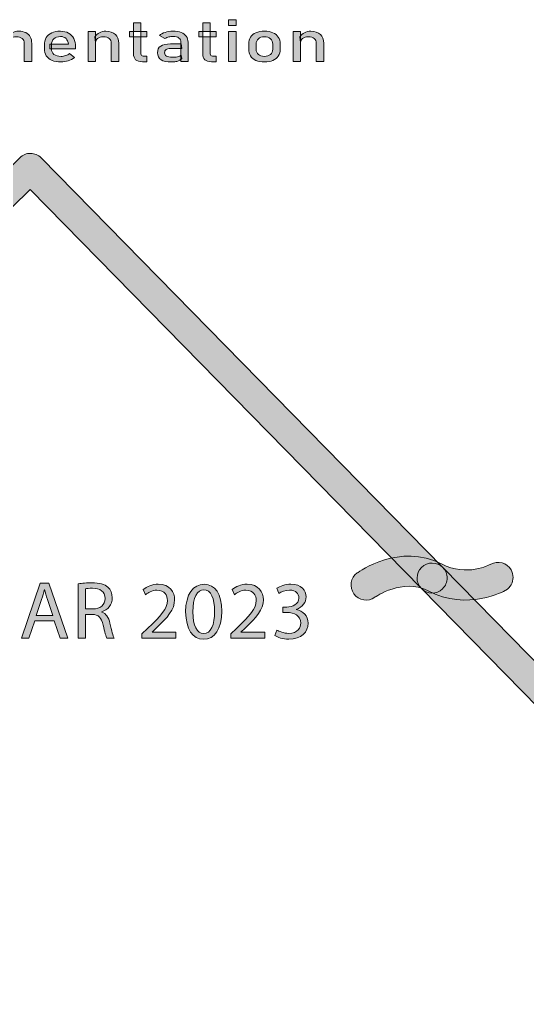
# Model space of a CAD drawing. Header units: inches. Extents: x 0.1 to 22.4, y -34.4 to -0.1.
# Drawn here: x 15.501 to 17.26, y -28.608 to -25.196 of the extents above; entities that cross this region are included whole.
import ezdxf

# ---------------------------------------------------------------- set-up
doc = ezdxf.new("R2010")
doc.units = ezdxf.units.IN
doc.header["$MEASUREMENT"] = 0
doc.layers.add('Layer 1', color=7, linetype='Continuous')

# ---------------------------------------------------------------- blocks, each defined once
blk = doc.blocks.new('block 13')
at = {"layer": 'Layer 1', "true_color": 0xffffff}
h = blk.add_hatch(color=7, dxfattribs=at)
h.dxf.hatch_style = 2
edge = h.paths.add_edge_path()
edge.add_spline(control_points=[(19.7946, -27.1587), (19.7946, -27.1722), (19.7894, -27.1857), (19.779, -27.1959), (19.779, -27.1959), (18.359, -28.5883), (18.359, -28.5883), (18.3384, -28.6084), (18.3055, -28.6081), (18.2853, -28.5876), (18.2853, -28.5876), (16.8929, -27.1675), (16.8929, -27.1675), (16.8728, -27.147), (16.873, -27.114), (16.8936, -27.0939), (16.9141, -27.0737), (16.9471, -27.0741), (16.9672, -27.0946), (16.9672, -27.0946), (18.3233, -28.4775), (18.3233, -28.4775), (18.3233, -28.4775), (19.7061, -27.1215), (19.7061, -27.1215), (19.7267, -27.1014), (19.7596, -27.1017), (19.7798, -27.1222), (19.7897, -27.1324), (19.7946, -27.1455), (19.7946, -27.1587)], knot_values=[0, 0, 0, 0, 1, 1, 1, 2, 2, 2, 3, 3, 3, 4, 4, 4, 5, 5, 5, 6, 6, 6, 7, 7, 7, 8, 8, 8, 9, 9, 9, 10, 10, 10, 10], degree=3, periodic=1)
at = {"layer": 'Layer 1', "lineweight": 0}
blk.add_open_spline([(19.7946, -27.1587), (19.7946, -27.1722), (19.7894, -27.1857), (19.779, -27.1959), (19.779, -27.1959), (18.359, -28.5883), (18.359, -28.5883), (18.3384, -28.6084), (18.3055, -28.6081), (18.2853, -28.5876), (18.2853, -28.5876), (16.8929, -27.1675), (16.8929, -27.1675), (16.8728, -27.147), (16.873, -27.114), (16.8936, -27.0939), (16.9141, -27.0737), (16.9471, -27.0741), (16.9672, -27.0946), (16.9672, -27.0946), (18.3233, -28.4775), (18.3233, -28.4775), (18.3233, -28.4775), (19.7061, -27.1215), (19.7061, -27.1215), (19.7267, -27.1014), (19.7596, -27.1017), (19.7798, -27.1222), (19.7897, -27.1324), (19.7946, -27.1455), (19.7946, -27.1587)], degree=3, knots=[0, 0, 0, 0, 1, 1, 1, 2, 2, 2, 3, 3, 3, 4, 4, 4, 5, 5, 5, 6, 6, 6, 7, 7, 7, 8, 8, 8, 9, 9, 9, 10, 10, 10, 10], dxfattribs=at)
blk = doc.blocks.new('block 15')
at = {"layer": 'Layer 1', "true_color": 0xef4c22}
h = blk.add_hatch(color=20, dxfattribs=at)
h.dxf.hatch_style = 2
edge = h.paths.add_edge_path()
edge.add_spline(control_points=[(16.9821, -27.1311), (16.9821, -27.1445), (16.9769, -27.158), (16.9665, -27.1682), (16.946, -27.1884), (16.913, -27.188), (16.8929, -27.1675), (16.8929, -27.1675), (15.5369, -25.7846), (15.5369, -25.7846), (15.5369, -25.7846), (14.154, -27.1406), (14.154, -27.1406), (14.1335, -27.1607), (14.1005, -27.1604), (14.0804, -27.1399), (14.0603, -27.1194), (14.0605, -27.0864), (14.0811, -27.0663), (14.0811, -27.0663), (15.5012, -25.6738), (15.5012, -25.6738), (15.511, -25.6641), (15.5243, -25.6588), (15.5381, -25.6589), (15.5519, -25.6591), (15.5651, -25.6647), (15.5748, -25.6745), (15.5748, -25.6745), (16.9672, -27.0946), (16.9672, -27.0946), (16.9772, -27.1047), (16.9821, -27.1179), (16.9821, -27.1311)], knot_values=[0, 0, 0, 0, 1, 1, 1, 2, 2, 2, 3, 3, 3, 4, 4, 4, 5, 5, 5, 6, 6, 6, 7, 7, 7, 8, 8, 8, 9, 9, 9, 10, 10, 10, 11, 11, 11, 11], degree=3, periodic=1)
at = {"layer": 'Layer 1', "lineweight": 0}
blk.add_open_spline([(16.9821, -27.1311), (16.9821, -27.1445), (16.9769, -27.158), (16.9665, -27.1682), (16.946, -27.1884), (16.913, -27.188), (16.8929, -27.1675), (16.8929, -27.1675), (15.5369, -25.7846), (15.5369, -25.7846), (15.5369, -25.7846), (14.154, -27.1406), (14.154, -27.1406), (14.1335, -27.1607), (14.1005, -27.1604), (14.0804, -27.1399), (14.0603, -27.1194), (14.0605, -27.0864), (14.0811, -27.0663), (14.0811, -27.0663), (15.5012, -25.6738), (15.5012, -25.6738), (15.511, -25.6641), (15.5243, -25.6588), (15.5381, -25.6589), (15.5519, -25.6591), (15.5651, -25.6647), (15.5748, -25.6745), (15.5748, -25.6745), (16.9672, -27.0946), (16.9672, -27.0946), (16.9772, -27.1047), (16.9821, -27.1179), (16.9821, -27.1311)], degree=3, knots=[0, 0, 0, 0, 1, 1, 1, 2, 2, 2, 3, 3, 3, 4, 4, 4, 5, 5, 5, 6, 6, 6, 7, 7, 7, 8, 8, 8, 9, 9, 9, 10, 10, 10, 11, 11, 11, 11], dxfattribs=at)
blk = doc.blocks.new('block 17')
at = {"layer": 'Layer 1', "true_color": 0xef4c22}
h = blk.add_hatch(color=20, dxfattribs=at)
h.dxf.hatch_style = 2
edge = h.paths.add_edge_path()
edge.add_spline(control_points=[(17.2109, -27.1285), (17.2109, -27.1463), (17.2017, -27.1636), (17.1852, -27.1732), (17.1799, -27.1763), (17.0551, -27.2473), (16.9147, -27.1745), (16.829, -27.13), (16.7326, -27.1967), (16.7317, -27.1974), (16.7084, -27.2142), (16.6758, -27.2089), (16.659, -27.1856), (16.6421, -27.1624), (16.6474, -27.1298), (16.6707, -27.113), (16.6767, -27.1086), (16.8193, -27.0077), (16.9627, -27.082), (17.0511, -27.1279), (17.1298, -27.0849), (17.1331, -27.0831), (17.158, -27.0691), (17.1898, -27.0777), (17.2039, -27.1025), (17.2086, -27.1107), (17.2109, -27.1197), (17.2109, -27.1285)], knot_values=[0, 0, 0, 0, 1, 1, 1, 2, 2, 2, 3, 3, 3, 4, 4, 4, 5, 5, 5, 6, 6, 6, 7, 7, 7, 8, 8, 8, 9, 9, 9, 9], degree=3, periodic=1)
at = {"layer": 'Layer 1', "lineweight": 0}
blk.add_open_spline([(17.2109, -27.1285), (17.2109, -27.1463), (17.2017, -27.1636), (17.1852, -27.1732), (17.1799, -27.1763), (17.0551, -27.2473), (16.9147, -27.1745), (16.829, -27.13), (16.7326, -27.1967), (16.7317, -27.1974), (16.7084, -27.2142), (16.6758, -27.2089), (16.659, -27.1856), (16.6421, -27.1624), (16.6474, -27.1298), (16.6707, -27.113), (16.6767, -27.1086), (16.8193, -27.0077), (16.9627, -27.082), (17.0511, -27.1279), (17.1298, -27.0849), (17.1331, -27.0831), (17.158, -27.0691), (17.1898, -27.0777), (17.2039, -27.1025), (17.2086, -27.1107), (17.2109, -27.1197), (17.2109, -27.1285)], degree=3, knots=[0, 0, 0, 0, 1, 1, 1, 2, 2, 2, 3, 3, 3, 4, 4, 4, 5, 5, 5, 6, 6, 6, 7, 7, 7, 8, 8, 8, 9, 9, 9, 9], dxfattribs=at)
blk = doc.blocks.new('block 22')
at = {"layer": 'Layer 1', "true_color": 0xffffff}
h = blk.add_hatch(color=7, dxfattribs=at)
h.dxf.hatch_style = 2
h.paths.add_polyline_path([(15.5526, -27.2796), (15.5327, -27.3397), (15.5072, -27.3397), (15.5721, -27.1486), (15.6019, -27.1486), (15.6671, -27.3397), (15.6407, -27.3397), (15.6203, -27.2796)])
edge = h.paths.add_edge_path()
edge.add_spline(control_points=[(15.6152, -27.2603), (15.6152, -27.2603), (15.5965, -27.2053), (15.5965, -27.2053), (15.5923, -27.1928), (15.5894, -27.1815), (15.5866, -27.1704), (15.5866, -27.1704), (15.586, -27.1704), (15.586, -27.1704), (15.5832, -27.1818), (15.5801, -27.1934), (15.5764, -27.205), (15.5764, -27.205), (15.5577, -27.2603), (15.5577, -27.2603), (15.5577, -27.2603), (15.6152, -27.2603), (15.6152, -27.2603)], knot_values=[0, 0, 0, 0, 1, 1, 1, 2, 2, 2, 3, 3, 3, 4, 4, 4, 5, 5, 5, 6, 6, 6, 6], degree=3, periodic=1)
h = blk.add_hatch(color=7, dxfattribs=at)
h.dxf.hatch_style = 2
edge = h.paths.add_edge_path()
edge.add_spline(control_points=[(15.7036, -27.1512), (15.7161, -27.1486), (15.734, -27.1472), (15.751, -27.1472), (15.7773, -27.1472), (15.7944, -27.152), (15.8063, -27.1628), (15.8159, -27.1713), (15.8213, -27.1843), (15.8213, -27.1991), (15.8213, -27.2243), (15.8054, -27.241), (15.7853, -27.2478), (15.7853, -27.2478), (15.7853, -27.2487), (15.7853, -27.2487), (15.8, -27.2538), (15.8088, -27.2674), (15.8134, -27.2873), (15.8196, -27.3139), (15.8241, -27.3323), (15.8281, -27.3397), (15.8281, -27.3397), (15.8026, -27.3397), (15.8026, -27.3397), (15.7995, -27.3343), (15.7952, -27.3179), (15.7898, -27.2941), (15.7842, -27.2677), (15.774, -27.2578), (15.7515, -27.2569), (15.7515, -27.2569), (15.7283, -27.2569), (15.7283, -27.2569), (15.7283, -27.2569), (15.7283, -27.3397), (15.7283, -27.3397), (15.7283, -27.3397), (15.7036, -27.3397), (15.7036, -27.3397), (15.7036, -27.3397), (15.7036, -27.1512), (15.7036, -27.1512)], knot_values=[0, 0, 0, 0, 1, 1, 1, 2, 2, 2, 3, 3, 3, 4, 4, 4, 5, 5, 5, 6, 6, 6, 7, 7, 7, 8, 8, 8, 9, 9, 9, 10, 10, 10, 11, 11, 11, 12, 12, 12, 13, 13, 13, 14, 14, 14, 14], degree=3, periodic=1)
edge = h.paths.add_edge_path()
edge.add_spline(control_points=[(15.7283, -27.2382), (15.7283, -27.2382), (15.7535, -27.2382), (15.7535, -27.2382), (15.7799, -27.2382), (15.7966, -27.2237), (15.7966, -27.2019), (15.7966, -27.1772), (15.7788, -27.1665), (15.7527, -27.1662), (15.7408, -27.1662), (15.7323, -27.1673), (15.7283, -27.1685), (15.7283, -27.1685), (15.7283, -27.2382), (15.7283, -27.2382)], knot_values=[0, 0, 0, 0, 1, 1, 1, 2, 2, 2, 3, 3, 3, 4, 4, 4, 5, 5, 5, 5], degree=3, periodic=1)
h = blk.add_hatch(color=7, dxfattribs=at)
h.dxf.hatch_style = 2
edge = h.paths.add_edge_path()
edge.add_spline(control_points=[(15.9244, -27.3397), (15.9244, -27.3397), (15.9244, -27.3244), (15.9244, -27.3244), (15.9244, -27.3244), (15.944, -27.3054), (15.944, -27.3054), (15.9911, -27.2606), (16.0123, -27.2368), (16.0126, -27.209), (16.0126, -27.1903), (16.0036, -27.173), (15.976, -27.173), (15.9593, -27.173), (15.9454, -27.1815), (15.9369, -27.1886), (15.9369, -27.1886), (15.929, -27.171), (15.929, -27.171), (15.9417, -27.1602), (15.9599, -27.1523), (15.9811, -27.1523), (16.0208, -27.1523), (16.0376, -27.1795), (16.0376, -27.2059), (16.0376, -27.2399), (16.0129, -27.2674), (15.9741, -27.3049), (15.9741, -27.3049), (15.9593, -27.3185), (15.9593, -27.3185), (15.9593, -27.3185), (15.9593, -27.319), (15.9593, -27.319), (15.9593, -27.319), (16.0421, -27.319), (16.0421, -27.319), (16.0421, -27.319), (16.0421, -27.3397), (16.0421, -27.3397), (16.0421, -27.3397), (15.9244, -27.3397), (15.9244, -27.3397)], knot_values=[0, 0, 0, 0, 1, 1, 1, 2, 2, 2, 3, 3, 3, 4, 4, 4, 5, 5, 5, 6, 6, 6, 7, 7, 7, 8, 8, 8, 9, 9, 9, 10, 10, 10, 11, 11, 11, 12, 12, 12, 13, 13, 13, 14, 14, 14, 14], degree=3, periodic=1)
h = blk.add_hatch(color=7, dxfattribs=at)
h.dxf.hatch_style = 2
edge = h.paths.add_edge_path()
edge.add_spline(control_points=[(16.2008, -27.2456), (16.2008, -27.3082), (16.1776, -27.3428), (16.1368, -27.3428), (16.1007, -27.3428), (16.0764, -27.3091), (16.0758, -27.2481), (16.0758, -27.1863), (16.1025, -27.1523), (16.1399, -27.1523), (16.1787, -27.1523), (16.2008, -27.1869), (16.2008, -27.2456)], knot_values=[0, 0, 0, 0, 1, 1, 1, 2, 2, 2, 3, 3, 3, 4, 4, 4, 4], degree=3, periodic=1)
edge = h.paths.add_edge_path()
edge.add_spline(control_points=[(16.1007, -27.2484), (16.1007, -27.2963), (16.1155, -27.3236), (16.1382, -27.3236), (16.1637, -27.3236), (16.1759, -27.2938), (16.1759, -27.2467), (16.1759, -27.2013), (16.1643, -27.1716), (16.1385, -27.1716), (16.1166, -27.1716), (16.1007, -27.1982), (16.1007, -27.2484)], knot_values=[0, 0, 0, 0, 1, 1, 1, 2, 2, 2, 3, 3, 3, 4, 4, 4, 4], degree=3, periodic=1)
h = blk.add_hatch(color=7, dxfattribs=at)
h.dxf.hatch_style = 2
edge = h.paths.add_edge_path()
edge.add_spline(control_points=[(16.2323, -27.3397), (16.2323, -27.3397), (16.2323, -27.3244), (16.2323, -27.3244), (16.2323, -27.3244), (16.2518, -27.3054), (16.2518, -27.3054), (16.2989, -27.2606), (16.3202, -27.2368), (16.3205, -27.209), (16.3205, -27.1903), (16.3114, -27.173), (16.2839, -27.173), (16.2671, -27.173), (16.2533, -27.1815), (16.2448, -27.1886), (16.2448, -27.1886), (16.2368, -27.171), (16.2368, -27.171), (16.2496, -27.1602), (16.2677, -27.1523), (16.289, -27.1523), (16.3287, -27.1523), (16.3454, -27.1795), (16.3454, -27.2059), (16.3454, -27.2399), (16.3207, -27.2674), (16.2819, -27.3049), (16.2819, -27.3049), (16.2671, -27.3185), (16.2671, -27.3185), (16.2671, -27.3185), (16.2671, -27.319), (16.2671, -27.319), (16.2671, -27.319), (16.3499, -27.319), (16.3499, -27.319), (16.3499, -27.319), (16.3499, -27.3397), (16.3499, -27.3397), (16.3499, -27.3397), (16.2323, -27.3397), (16.2323, -27.3397)], knot_values=[0, 0, 0, 0, 1, 1, 1, 2, 2, 2, 3, 3, 3, 4, 4, 4, 5, 5, 5, 6, 6, 6, 7, 7, 7, 8, 8, 8, 9, 9, 9, 10, 10, 10, 11, 11, 11, 12, 12, 12, 13, 13, 13, 14, 14, 14, 14], degree=3, periodic=1)
h = blk.add_hatch(color=7, dxfattribs=at)
h.dxf.hatch_style = 2
edge = h.paths.add_edge_path()
edge.add_spline(control_points=[(16.3921, -27.3111), (16.3992, -27.3156), (16.4157, -27.3227), (16.433, -27.3227), (16.465, -27.3227), (16.4749, -27.3023), (16.4747, -27.287), (16.4744, -27.2612), (16.4511, -27.2501), (16.427, -27.2501), (16.427, -27.2501), (16.4131, -27.2501), (16.4131, -27.2501), (16.4131, -27.2501), (16.4131, -27.2314), (16.4131, -27.2314), (16.4131, -27.2314), (16.427, -27.2314), (16.427, -27.2314), (16.4452, -27.2314), (16.4681, -27.222), (16.4681, -27.2002), (16.4681, -27.1855), (16.4588, -27.1724), (16.4358, -27.1724), (16.4211, -27.1724), (16.4069, -27.1789), (16.399, -27.1846), (16.399, -27.1846), (16.3924, -27.1665), (16.3924, -27.1665), (16.4021, -27.1594), (16.4208, -27.1523), (16.4406, -27.1523), (16.4769, -27.1523), (16.4934, -27.1738), (16.4934, -27.1962), (16.4934, -27.2152), (16.482, -27.2314), (16.4594, -27.2396), (16.4594, -27.2396), (16.4594, -27.2402), (16.4594, -27.2402), (16.482, -27.2447), (16.5005, -27.2617), (16.5005, -27.2875), (16.5005, -27.317), (16.4775, -27.3428), (16.4333, -27.3428), (16.4126, -27.3428), (16.3944, -27.3363), (16.3853, -27.3304), (16.3853, -27.3304), (16.3921, -27.3111), (16.3921, -27.3111)], knot_values=[0, 0, 0, 0, 1, 1, 1, 2, 2, 2, 3, 3, 3, 4, 4, 4, 5, 5, 5, 6, 6, 6, 7, 7, 7, 8, 8, 8, 9, 9, 9, 10, 10, 10, 11, 11, 11, 12, 12, 12, 13, 13, 13, 14, 14, 14, 15, 15, 15, 16, 16, 16, 17, 17, 17, 18, 18, 18, 18], degree=3, periodic=1)
at = {"layer": 'Layer 1', "lineweight": 0}
blk.add_lwpolyline([(15.5526, -27.2796), (15.5327, -27.3397), (15.5072, -27.3397), (15.5721, -27.1486), (15.6019, -27.1486), (15.6671, -27.3397), (15.6407, -27.3397), (15.6203, -27.2796), (15.5526, -27.2796)], dxfattribs=at)
for points, knots in [([(15.7036, -27.1512), (15.7161, -27.1486), (15.734, -27.1472), (15.751, -27.1472), (15.7773, -27.1472), (15.7944, -27.152), (15.8063, -27.1628), (15.8159, -27.1713), (15.8213, -27.1843), (15.8213, -27.1991), (15.8213, -27.2243), (15.8054, -27.241), (15.7853, -27.2478), (15.7853, -27.2478), (15.7853, -27.2487), (15.7853, -27.2487), (15.8, -27.2538), (15.8088, -27.2674), (15.8134, -27.2873), (15.8196, -27.3139), (15.8241, -27.3323), (15.8281, -27.3397), (15.8281, -27.3397), (15.8026, -27.3397), (15.8026, -27.3397), (15.7995, -27.3343), (15.7952, -27.3179), (15.7898, -27.2941), (15.7842, -27.2677), (15.774, -27.2578), (15.7515, -27.2569), (15.7515, -27.2569), (15.7283, -27.2569), (15.7283, -27.2569), (15.7283, -27.2569), (15.7283, -27.3397), (15.7283, -27.3397), (15.7283, -27.3397), (15.7036, -27.3397), (15.7036, -27.3397), (15.7036, -27.3397), (15.7036, -27.1512), (15.7036, -27.1512)], [0, 0, 0, 0, 1, 1, 1, 2, 2, 2, 3, 3, 3, 4, 4, 4, 5, 5, 5, 6, 6, 6, 7, 7, 7, 8, 8, 8, 9, 9, 9, 10, 10, 10, 11, 11, 11, 12, 12, 12, 13, 13, 13, 14, 14, 14, 14]), ([(15.7283, -27.2382), (15.7283, -27.2382), (15.7535, -27.2382), (15.7535, -27.2382), (15.7799, -27.2382), (15.7966, -27.2237), (15.7966, -27.2019), (15.7966, -27.1772), (15.7788, -27.1665), (15.7527, -27.1662), (15.7408, -27.1662), (15.7323, -27.1673), (15.7283, -27.1685), (15.7283, -27.1685), (15.7283, -27.2382), (15.7283, -27.2382)], [0, 0, 0, 0, 1, 1, 1, 2, 2, 2, 3, 3, 3, 4, 4, 4, 5, 5, 5, 5]), ([(15.9244, -27.3397), (15.9244, -27.3397), (15.9244, -27.3244), (15.9244, -27.3244), (15.9244, -27.3244), (15.944, -27.3054), (15.944, -27.3054), (15.9911, -27.2606), (16.0123, -27.2368), (16.0126, -27.209), (16.0126, -27.1903), (16.0036, -27.173), (15.976, -27.173), (15.9593, -27.173), (15.9454, -27.1815), (15.9369, -27.1886), (15.9369, -27.1886), (15.929, -27.171), (15.929, -27.171), (15.9417, -27.1602), (15.9599, -27.1523), (15.9811, -27.1523), (16.0208, -27.1523), (16.0376, -27.1795), (16.0376, -27.2059), (16.0376, -27.2399), (16.0129, -27.2674), (15.9741, -27.3049), (15.9741, -27.3049), (15.9593, -27.3185), (15.9593, -27.3185), (15.9593, -27.3185), (15.9593, -27.319), (15.9593, -27.319), (15.9593, -27.319), (16.0421, -27.319), (16.0421, -27.319), (16.0421, -27.319), (16.0421, -27.3397), (16.0421, -27.3397), (16.0421, -27.3397), (15.9244, -27.3397), (15.9244, -27.3397)], [0, 0, 0, 0, 1, 1, 1, 2, 2, 2, 3, 3, 3, 4, 4, 4, 5, 5, 5, 6, 6, 6, 7, 7, 7, 8, 8, 8, 9, 9, 9, 10, 10, 10, 11, 11, 11, 12, 12, 12, 13, 13, 13, 14, 14, 14, 14]), ([(16.2008, -27.2456), (16.2008, -27.3082), (16.1776, -27.3428), (16.1368, -27.3428), (16.1007, -27.3428), (16.0764, -27.3091), (16.0758, -27.2481), (16.0758, -27.1863), (16.1025, -27.1523), (16.1399, -27.1523), (16.1787, -27.1523), (16.2008, -27.1869), (16.2008, -27.2456)], [0, 0, 0, 0, 1, 1, 1, 2, 2, 2, 3, 3, 3, 4, 4, 4, 4]), ([(16.2323, -27.3397), (16.2323, -27.3397), (16.2323, -27.3244), (16.2323, -27.3244), (16.2323, -27.3244), (16.2518, -27.3054), (16.2518, -27.3054), (16.2989, -27.2606), (16.3202, -27.2368), (16.3205, -27.209), (16.3205, -27.1903), (16.3114, -27.173), (16.2839, -27.173), (16.2671, -27.173), (16.2533, -27.1815), (16.2448, -27.1886), (16.2448, -27.1886), (16.2368, -27.171), (16.2368, -27.171), (16.2496, -27.1602), (16.2677, -27.1523), (16.289, -27.1523), (16.3287, -27.1523), (16.3454, -27.1795), (16.3454, -27.2059), (16.3454, -27.2399), (16.3207, -27.2674), (16.2819, -27.3049), (16.2819, -27.3049), (16.2671, -27.3185), (16.2671, -27.3185), (16.2671, -27.3185), (16.2671, -27.319), (16.2671, -27.319), (16.2671, -27.319), (16.3499, -27.319), (16.3499, -27.319), (16.3499, -27.319), (16.3499, -27.3397), (16.3499, -27.3397), (16.3499, -27.3397), (16.2323, -27.3397), (16.2323, -27.3397)], [0, 0, 0, 0, 1, 1, 1, 2, 2, 2, 3, 3, 3, 4, 4, 4, 5, 5, 5, 6, 6, 6, 7, 7, 7, 8, 8, 8, 9, 9, 9, 10, 10, 10, 11, 11, 11, 12, 12, 12, 13, 13, 13, 14, 14, 14, 14]), ([(16.3921, -27.3111), (16.3992, -27.3156), (16.4157, -27.3227), (16.433, -27.3227), (16.465, -27.3227), (16.4749, -27.3023), (16.4747, -27.287), (16.4744, -27.2612), (16.4511, -27.2501), (16.427, -27.2501), (16.427, -27.2501), (16.4131, -27.2501), (16.4131, -27.2501), (16.4131, -27.2501), (16.4131, -27.2314), (16.4131, -27.2314), (16.4131, -27.2314), (16.427, -27.2314), (16.427, -27.2314), (16.4452, -27.2314), (16.4681, -27.222), (16.4681, -27.2002), (16.4681, -27.1855), (16.4588, -27.1724), (16.4358, -27.1724), (16.4211, -27.1724), (16.4069, -27.1789), (16.399, -27.1846), (16.399, -27.1846), (16.3924, -27.1665), (16.3924, -27.1665), (16.4021, -27.1594), (16.4208, -27.1523), (16.4406, -27.1523), (16.4769, -27.1523), (16.4934, -27.1738), (16.4934, -27.1962), (16.4934, -27.2152), (16.482, -27.2314), (16.4594, -27.2396), (16.4594, -27.2396), (16.4594, -27.2402), (16.4594, -27.2402), (16.482, -27.2447), (16.5005, -27.2617), (16.5005, -27.2875), (16.5005, -27.317), (16.4775, -27.3428), (16.4333, -27.3428), (16.4126, -27.3428), (16.3944, -27.3363), (16.3853, -27.3304), (16.3853, -27.3304), (16.3921, -27.3111), (16.3921, -27.3111)], [0, 0, 0, 0, 1, 1, 1, 2, 2, 2, 3, 3, 3, 4, 4, 4, 5, 5, 5, 6, 6, 6, 7, 7, 7, 8, 8, 8, 9, 9, 9, 10, 10, 10, 11, 11, 11, 12, 12, 12, 13, 13, 13, 14, 14, 14, 15, 15, 15, 16, 16, 16, 17, 17, 17, 18, 18, 18, 18]), ([(15.6152, -27.2603), (15.6152, -27.2603), (15.5965, -27.2053), (15.5965, -27.2053), (15.5923, -27.1928), (15.5894, -27.1815), (15.5866, -27.1704), (15.5866, -27.1704), (15.586, -27.1704), (15.586, -27.1704), (15.5832, -27.1818), (15.5801, -27.1934), (15.5764, -27.205), (15.5764, -27.205), (15.5577, -27.2603), (15.5577, -27.2603), (15.5577, -27.2603), (15.6152, -27.2603), (15.6152, -27.2603)], [0, 0, 0, 0, 1, 1, 1, 2, 2, 2, 3, 3, 3, 4, 4, 4, 5, 5, 5, 6, 6, 6, 6]), ([(16.1007, -27.2484), (16.1007, -27.2963), (16.1155, -27.3236), (16.1382, -27.3236), (16.1637, -27.3236), (16.1759, -27.2938), (16.1759, -27.2467), (16.1759, -27.2013), (16.1643, -27.1716), (16.1385, -27.1716), (16.1166, -27.1716), (16.1007, -27.1982), (16.1007, -27.2484)], [0, 0, 0, 0, 1, 1, 1, 2, 2, 2, 3, 3, 3, 4, 4, 4, 4])]:
    blk.add_open_spline(points, degree=3, knots=knots, dxfattribs=at)
blk = doc.blocks.new('block 26')
at = {"layer": 'Layer 1', "true_color": 0xffffff}
h = blk.add_hatch(color=7, dxfattribs=at)
h.dxf.hatch_style = 2
h.paths.add_polyline_path([(15.8813, -25.237), (15.9411, -25.237), (15.9411, -25.2554), (15.8813, -25.2554)])
edge = h.paths.add_edge_path()
edge.add_spline(control_points=[(15.9025, -25.3341), (15.8975, -25.3295), (15.895, -25.3227), (15.895, -25.3136), (15.895, -25.3136), (15.895, -25.2069), (15.895, -25.2069), (15.895, -25.2069), (15.921, -25.2069), (15.921, -25.2069), (15.921, -25.2069), (15.921, -25.3138), (15.921, -25.3138), (15.921, -25.3164), (15.9217, -25.3183), (15.9229, -25.3196), (15.9242, -25.321), (15.9261, -25.3217), (15.9286, -25.3217), (15.9286, -25.3217), (15.9411, -25.3217), (15.9411, -25.3217), (15.9411, -25.3217), (15.9411, -25.3411), (15.9411, -25.3411), (15.9411, -25.3411), (15.926, -25.3411), (15.926, -25.3411), (15.9153, -25.3411), (15.9074, -25.3387), (15.9025, -25.3341)], knot_values=[0, 0, 0, 0, 1, 1, 1, 2, 2, 2, 3, 3, 3, 4, 4, 4, 5, 5, 5, 6, 6, 6, 7, 7, 7, 8, 8, 8, 9, 9, 9, 10, 10, 10, 10], degree=3, periodic=1)
h = blk.add_hatch(color=7, dxfattribs=at)
h.dxf.hatch_style = 2
h.paths.add_polyline_path([(16.1214, -25.237), (16.1811, -25.237), (16.1811, -25.2554), (16.1214, -25.2554)])
edge = h.paths.add_edge_path()
edge.add_spline(control_points=[(16.1425, -25.3341), (16.1375, -25.3295), (16.135, -25.3227), (16.135, -25.3136), (16.135, -25.3136), (16.135, -25.2069), (16.135, -25.2069), (16.135, -25.2069), (16.1611, -25.2069), (16.1611, -25.2069), (16.1611, -25.2069), (16.1611, -25.3138), (16.1611, -25.3138), (16.1611, -25.3164), (16.1617, -25.3183), (16.163, -25.3196), (16.1642, -25.321), (16.1661, -25.3217), (16.1686, -25.3217), (16.1686, -25.3217), (16.1811, -25.3217), (16.1811, -25.3217), (16.1811, -25.3217), (16.1811, -25.3411), (16.1811, -25.3411), (16.1811, -25.3411), (16.166, -25.3411), (16.166, -25.3411), (16.1553, -25.3411), (16.1475, -25.3387), (16.1425, -25.3341)], knot_values=[0, 0, 0, 0, 1, 1, 1, 2, 2, 2, 3, 3, 3, 4, 4, 4, 5, 5, 5, 6, 6, 6, 7, 7, 7, 8, 8, 8, 9, 9, 9, 10, 10, 10, 10], degree=3, periodic=1)
h = blk.add_hatch(color=7, dxfattribs=at)
h.dxf.hatch_style = 2
h.paths.add_polyline_path([(16.2247, -25.1955), (16.2507, -25.1955), (16.2507, -25.2159), (16.2247, -25.2159)])
h.paths.add_polyline_path([(16.2247, -25.237), (16.2507, -25.237), (16.2507, -25.3405), (16.2247, -25.3405)])
h = blk.add_hatch(color=7, dxfattribs=at)
h.dxf.hatch_style = 2
h.paths.add_polyline_path([(15.3581, -25.237), (15.3842, -25.237), (15.3842, -25.3405), (15.3581, -25.3405)])
edge = h.paths.add_edge_path()
edge.add_spline(control_points=[(15.4372, -25.2778), (15.4372, -25.2705), (15.4349, -25.2648), (15.4303, -25.2609), (15.4258, -25.2569), (15.4192, -25.2549), (15.4108, -25.2549), (15.4023, -25.2549), (15.3957, -25.2566), (15.3911, -25.2602), (15.3865, -25.2637), (15.3842, -25.2686), (15.3842, -25.275), (15.3842, -25.275), (15.3815, -25.2551), (15.3815, -25.2551), (15.3856, -25.2488), (15.3909, -25.244), (15.3975, -25.2406), (15.4041, -25.2372), (15.4114, -25.2355), (15.4194, -25.2355), (15.4286, -25.2355), (15.4366, -25.2372), (15.4431, -25.2405), (15.4497, -25.2437), (15.4547, -25.2485), (15.4581, -25.2549), (15.4615, -25.2612), (15.4633, -25.2688), (15.4633, -25.2777), (15.4633, -25.2777), (15.4633, -25.3405), (15.4633, -25.3405), (15.4633, -25.3405), (15.4372, -25.3405), (15.4372, -25.3405), (15.4372, -25.3405), (15.4372, -25.2778), (15.4372, -25.2778)], knot_values=[0, 0, 0, 0, 1, 1, 1, 2, 2, 2, 3, 3, 3, 4, 4, 4, 5, 5, 5, 6, 6, 6, 7, 7, 7, 8, 8, 8, 9, 9, 9, 10, 10, 10, 11, 11, 11, 12, 12, 12, 13, 13, 13, 13], degree=3, periodic=1)
edge = h.paths.add_edge_path()
edge.add_spline(control_points=[(15.5163, -25.2778), (15.5163, -25.2705), (15.5139, -25.2648), (15.5091, -25.2609), (15.5042, -25.2569), (15.4974, -25.2549), (15.4887, -25.2549), (15.4806, -25.2549), (15.4743, -25.2568), (15.4699, -25.2607), (15.4655, -25.2645), (15.4633, -25.27), (15.4633, -25.277), (15.4633, -25.277), (15.458, -25.2571), (15.458, -25.2571), (15.4622, -25.2502), (15.4677, -25.2449), (15.4746, -25.2412), (15.4814, -25.2374), (15.489, -25.2355), (15.4972, -25.2355), (15.5067, -25.2355), (15.5149, -25.2372), (15.5216, -25.2405), (15.5284, -25.2437), (15.5336, -25.2485), (15.5371, -25.2549), (15.5406, -25.2612), (15.5424, -25.2688), (15.5424, -25.2777), (15.5424, -25.2777), (15.5424, -25.3405), (15.5424, -25.3405), (15.5424, -25.3405), (15.5163, -25.3405), (15.5163, -25.3405), (15.5163, -25.3405), (15.5163, -25.2778), (15.5163, -25.2778)], knot_values=[0, 0, 0, 0, 1, 1, 1, 2, 2, 2, 3, 3, 3, 4, 4, 4, 5, 5, 5, 6, 6, 6, 7, 7, 7, 8, 8, 8, 9, 9, 9, 10, 10, 10, 11, 11, 11, 12, 12, 12, 13, 13, 13, 13], degree=3, periodic=1)
h = blk.add_hatch(color=7, dxfattribs=at)
h.dxf.hatch_style = 2
edge = h.paths.add_edge_path()
edge.add_spline(control_points=[(15.6126, -25.3367), (15.6039, -25.3331), (15.5973, -25.3278), (15.5928, -25.3209), (15.5882, -25.3139), (15.586, -25.3055), (15.586, -25.2957), (15.586, -25.2957), (15.586, -25.284), (15.586, -25.284), (15.586, -25.2738), (15.5881, -25.265), (15.5925, -25.2578), (15.5969, -25.2505), (15.6033, -25.245), (15.6116, -25.2412), (15.6199, -25.2374), (15.63, -25.2355), (15.6417, -25.2355), (15.6528, -25.2355), (15.6622, -25.2377), (15.67, -25.242), (15.6779, -25.2463), (15.6839, -25.2526), (15.688, -25.2608), (15.6921, -25.2689), (15.6942, -25.2787), (15.6942, -25.2902), (15.6942, -25.2902), (15.6942, -25.297), (15.6942, -25.297), (15.6942, -25.297), (15.6048, -25.297), (15.6048, -25.297), (15.6048, -25.297), (15.6048, -25.2806), (15.6048, -25.2806), (15.6048, -25.2806), (15.6694, -25.2806), (15.6694, -25.2806), (15.6686, -25.2722), (15.6659, -25.2656), (15.6611, -25.2609), (15.6562, -25.2562), (15.6498, -25.2539), (15.6417, -25.2539), (15.6318, -25.2539), (15.6242, -25.2564), (15.6188, -25.2614), (15.6134, -25.2665), (15.6107, -25.2737), (15.6107, -25.2829), (15.6107, -25.2829), (15.6107, -25.2961), (15.6107, -25.2961), (15.6107, -25.3046), (15.6136, -25.3112), (15.6194, -25.3158), (15.6252, -25.3204), (15.6334, -25.3227), (15.644, -25.3227), (15.6493, -25.3227), (15.6545, -25.3219), (15.6597, -25.3202), (15.6649, -25.3185), (15.6695, -25.3162), (15.6736, -25.3132), (15.6736, -25.3132), (15.6907, -25.3266), (15.6907, -25.3266), (15.6842, -25.3315), (15.6768, -25.3353), (15.6686, -25.338), (15.6605, -25.3407), (15.6523, -25.342), (15.644, -25.342), (15.6318, -25.342), (15.6213, -25.3403), (15.6126, -25.3367)], knot_values=[0, 0, 0, 0, 1, 1, 1, 2, 2, 2, 3, 3, 3, 4, 4, 4, 5, 5, 5, 6, 6, 6, 7, 7, 7, 8, 8, 8, 9, 9, 9, 10, 10, 10, 11, 11, 11, 12, 12, 12, 13, 13, 13, 14, 14, 14, 15, 15, 15, 16, 16, 16, 17, 17, 17, 18, 18, 18, 19, 19, 19, 20, 20, 20, 21, 21, 21, 22, 22, 22, 23, 23, 23, 24, 24, 24, 25, 25, 25, 26, 26, 26, 26], degree=3, periodic=1)
h = blk.add_hatch(color=7, dxfattribs=at)
h.dxf.hatch_style = 2
h.paths.add_polyline_path([(15.7377, -25.237), (15.7638, -25.237), (15.7638, -25.3405), (15.7377, -25.3405)])
edge = h.paths.add_edge_path()
edge.add_spline(control_points=[(15.8181, -25.2778), (15.8181, -25.2705), (15.8157, -25.2648), (15.8108, -25.2609), (15.806, -25.2569), (15.7992, -25.2549), (15.7904, -25.2549), (15.7819, -25.2549), (15.7753, -25.2566), (15.7707, -25.2602), (15.7661, -25.2637), (15.7638, -25.2686), (15.7638, -25.275), (15.7638, -25.275), (15.7611, -25.2551), (15.7611, -25.2551), (15.7652, -25.2488), (15.7705, -25.244), (15.7771, -25.2406), (15.7837, -25.2372), (15.791, -25.2355), (15.799, -25.2355), (15.8134, -25.2355), (15.8245, -25.2392), (15.8323, -25.2465), (15.8402, -25.2539), (15.8442, -25.2643), (15.8442, -25.2777), (15.8442, -25.2777), (15.8442, -25.3405), (15.8442, -25.3405), (15.8442, -25.3405), (15.8181, -25.3405), (15.8181, -25.3405), (15.8181, -25.3405), (15.8181, -25.2778), (15.8181, -25.2778)], knot_values=[0, 0, 0, 0, 1, 1, 1, 2, 2, 2, 3, 3, 3, 4, 4, 4, 5, 5, 5, 6, 6, 6, 7, 7, 7, 8, 8, 8, 9, 9, 9, 10, 10, 10, 11, 11, 11, 12, 12, 12, 12], degree=3, periodic=1)
h = blk.add_hatch(color=7, dxfattribs=at)
h.dxf.hatch_style = 2
edge = h.paths.add_edge_path()
edge.add_spline(control_points=[(15.9904, -25.3341), (15.9823, -25.3288), (15.9783, -25.3208), (15.9783, -25.31), (15.9783, -25.2998), (15.982, -25.2921), (15.9894, -25.287), (15.9968, -25.2819), (16.0079, -25.2793), (16.0229, -25.2793), (16.0229, -25.2793), (16.0606, -25.2793), (16.0606, -25.2793), (16.0606, -25.2793), (16.0624, -25.2957), (16.0624, -25.2957), (16.0624, -25.2957), (16.023, -25.2957), (16.023, -25.2957), (16.0162, -25.2957), (16.0112, -25.2968), (16.0078, -25.2992), (16.0044, -25.3016), (16.0028, -25.3052), (16.0028, -25.31), (16.0028, -25.3153), (16.005, -25.3192), (16.0095, -25.3217), (16.0139, -25.3242), (16.0207, -25.3255), (16.0298, -25.3255), (16.0398, -25.3255), (16.0472, -25.3247), (16.0521, -25.323), (16.057, -25.3213), (16.0594, -25.3187), (16.0594, -25.3152), (16.0594, -25.3152), (16.0621, -25.3298), (16.0621, -25.3298), (16.0598, -25.3326), (16.057, -25.3349), (16.0536, -25.3367), (16.0503, -25.3385), (16.0464, -25.3398), (16.0419, -25.3407), (16.0375, -25.3416), (16.0325, -25.342), (16.027, -25.342), (16.0107, -25.342), (15.9985, -25.3394), (15.9904, -25.3341)], knot_values=[0, 0, 0, 0, 1, 1, 1, 2, 2, 2, 3, 3, 3, 4, 4, 4, 5, 5, 5, 6, 6, 6, 7, 7, 7, 8, 8, 8, 9, 9, 9, 10, 10, 10, 11, 11, 11, 12, 12, 12, 13, 13, 13, 14, 14, 14, 15, 15, 15, 16, 16, 16, 17, 17, 17, 17], degree=3, periodic=1)
edge = h.paths.add_edge_path()
edge.add_spline(control_points=[(16.0594, -25.2749), (16.0594, -25.2681), (16.0571, -25.2629), (16.0525, -25.2591), (16.0478, -25.2554), (16.0412, -25.2535), (16.0327, -25.2535), (16.0275, -25.2535), (16.0223, -25.2541), (16.0172, -25.2554), (16.0122, -25.2566), (16.0077, -25.2584), (16.0038, -25.2607), (16.0038, -25.2607), (15.9848, -25.2505), (15.9848, -25.2505), (15.9898, -25.2458), (15.9964, -25.2421), (16.0046, -25.2395), (16.0128, -25.2368), (16.0219, -25.2355), (16.032, -25.2355), (16.043, -25.2355), (16.0524, -25.237), (16.0602, -25.2401), (16.068, -25.2431), (16.074, -25.2475), (16.078, -25.2532), (16.0821, -25.259), (16.0842, -25.2659), (16.0842, -25.274), (16.0842, -25.274), (16.0842, -25.3405), (16.0842, -25.3405), (16.0842, -25.3405), (16.0594, -25.3405), (16.0594, -25.3405), (16.0594, -25.3405), (16.0594, -25.2749), (16.0594, -25.2749)], knot_values=[0, 0, 0, 0, 1, 1, 1, 2, 2, 2, 3, 3, 3, 4, 4, 4, 5, 5, 5, 6, 6, 6, 7, 7, 7, 8, 8, 8, 9, 9, 9, 10, 10, 10, 11, 11, 11, 12, 12, 12, 13, 13, 13, 13], degree=3, periodic=1)
h = blk.add_hatch(color=7, dxfattribs=at)
h.dxf.hatch_style = 2
edge = h.paths.add_edge_path()
edge.add_spline(control_points=[(16.3194, -25.3368), (16.3112, -25.3332), (16.305, -25.3281), (16.3007, -25.3213), (16.2964, -25.3146), (16.2943, -25.3065), (16.2943, -25.297), (16.2943, -25.297), (16.2943, -25.2801), (16.2943, -25.2801), (16.2943, -25.2707), (16.2964, -25.2627), (16.3007, -25.256), (16.305, -25.2493), (16.3112, -25.2442), (16.3194, -25.2408), (16.3276, -25.2373), (16.3374, -25.2355), (16.3489, -25.2355), (16.3604, -25.2355), (16.3702, -25.2373), (16.3784, -25.2408), (16.3865, -25.2442), (16.3928, -25.2493), (16.397, -25.256), (16.4013, -25.2627), (16.4035, -25.2707), (16.4035, -25.2801), (16.4035, -25.2801), (16.4035, -25.2973), (16.4035, -25.2973), (16.4035, -25.3067), (16.4013, -25.3148), (16.397, -25.3215), (16.3928, -25.3281), (16.3865, -25.3332), (16.3784, -25.3368), (16.3702, -25.3403), (16.3604, -25.342), (16.3489, -25.342), (16.3374, -25.342), (16.3276, -25.3403), (16.3194, -25.3368)], knot_values=[0, 0, 0, 0, 1, 1, 1, 2, 2, 2, 3, 3, 3, 4, 4, 4, 5, 5, 5, 6, 6, 6, 7, 7, 7, 8, 8, 8, 9, 9, 9, 10, 10, 10, 11, 11, 11, 12, 12, 12, 13, 13, 13, 14, 14, 14, 14], degree=3, periodic=1)
edge = h.paths.add_edge_path()
edge.add_spline(control_points=[(16.37, -25.316), (16.375, -25.3116), (16.3775, -25.3053), (16.3775, -25.2973), (16.3775, -25.2973), (16.3775, -25.2801), (16.3775, -25.2801), (16.3775, -25.2721), (16.375, -25.2658), (16.37, -25.2614), (16.365, -25.2571), (16.358, -25.2549), (16.3489, -25.2549), (16.3398, -25.2549), (16.3327, -25.2571), (16.3278, -25.2614), (16.3228, -25.2658), (16.3203, -25.2721), (16.3203, -25.2801), (16.3203, -25.2801), (16.3203, -25.2973), (16.3203, -25.2973), (16.3203, -25.3053), (16.3228, -25.3116), (16.3278, -25.316), (16.3327, -25.3205), (16.3398, -25.3227), (16.3489, -25.3227), (16.358, -25.3227), (16.365, -25.3205), (16.37, -25.316)], knot_values=[0, 0, 0, 0, 1, 1, 1, 2, 2, 2, 3, 3, 3, 4, 4, 4, 5, 5, 5, 6, 6, 6, 7, 7, 7, 8, 8, 8, 9, 9, 9, 10, 10, 10, 10], degree=3, periodic=1)
h = blk.add_hatch(color=7, dxfattribs=at)
h.dxf.hatch_style = 2
h.paths.add_polyline_path([(16.4483, -25.237), (16.4744, -25.237), (16.4744, -25.3405), (16.4483, -25.3405)])
edge = h.paths.add_edge_path()
edge.add_spline(control_points=[(16.5287, -25.2778), (16.5287, -25.2705), (16.5263, -25.2648), (16.5214, -25.2609), (16.5166, -25.2569), (16.5098, -25.2549), (16.501, -25.2549), (16.4925, -25.2549), (16.4859, -25.2566), (16.4813, -25.2602), (16.4767, -25.2637), (16.4744, -25.2686), (16.4744, -25.275), (16.4744, -25.275), (16.4717, -25.2551), (16.4717, -25.2551), (16.4758, -25.2488), (16.4811, -25.244), (16.4877, -25.2406), (16.4943, -25.2372), (16.5016, -25.2355), (16.5096, -25.2355), (16.524, -25.2355), (16.5351, -25.2392), (16.5429, -25.2465), (16.5508, -25.2539), (16.5548, -25.2643), (16.5548, -25.2777), (16.5548, -25.2777), (16.5548, -25.3405), (16.5548, -25.3405), (16.5548, -25.3405), (16.5287, -25.3405), (16.5287, -25.3405), (16.5287, -25.3405), (16.5287, -25.2778), (16.5287, -25.2778)], knot_values=[0, 0, 0, 0, 1, 1, 1, 2, 2, 2, 3, 3, 3, 4, 4, 4, 5, 5, 5, 6, 6, 6, 7, 7, 7, 8, 8, 8, 9, 9, 9, 10, 10, 10, 11, 11, 11, 12, 12, 12, 12], degree=3, periodic=1)
at = {"layer": 'Layer 1', "lineweight": 0}
for points in [[(16.2247, -25.1955), (16.2507, -25.1955), (16.2507, -25.2159), (16.2247, -25.2159), (16.2247, -25.1955)], [(15.7377, -25.237), (15.7638, -25.237), (15.7638, -25.3405), (15.7377, -25.3405), (15.7377, -25.237)], [(15.8813, -25.237), (15.9411, -25.237), (15.9411, -25.2554), (15.8813, -25.2554), (15.8813, -25.237)], [(16.1214, -25.237), (16.1811, -25.237), (16.1811, -25.2554), (16.1214, -25.2554), (16.1214, -25.237)], [(16.2247, -25.237), (16.2507, -25.237), (16.2507, -25.3405), (16.2247, -25.3405), (16.2247, -25.237)], [(16.4483, -25.237), (16.4744, -25.237), (16.4744, -25.3405), (16.4483, -25.3405), (16.4483, -25.237)]]:
    blk.add_lwpolyline(points, dxfattribs=at)
for points, knots in [([(15.9025, -25.3341), (15.8975, -25.3295), (15.895, -25.3227), (15.895, -25.3136), (15.895, -25.3136), (15.895, -25.2069), (15.895, -25.2069), (15.895, -25.2069), (15.921, -25.2069), (15.921, -25.2069), (15.921, -25.2069), (15.921, -25.3138), (15.921, -25.3138), (15.921, -25.3164), (15.9217, -25.3183), (15.9229, -25.3196), (15.9242, -25.321), (15.9261, -25.3217), (15.9286, -25.3217), (15.9286, -25.3217), (15.9411, -25.3217), (15.9411, -25.3217), (15.9411, -25.3217), (15.9411, -25.3411), (15.9411, -25.3411), (15.9411, -25.3411), (15.926, -25.3411), (15.926, -25.3411), (15.9153, -25.3411), (15.9074, -25.3387), (15.9025, -25.3341)], [0, 0, 0, 0, 1, 1, 1, 2, 2, 2, 3, 3, 3, 4, 4, 4, 5, 5, 5, 6, 6, 6, 7, 7, 7, 8, 8, 8, 9, 9, 9, 10, 10, 10, 10]), ([(16.1425, -25.3341), (16.1375, -25.3295), (16.135, -25.3227), (16.135, -25.3136), (16.135, -25.3136), (16.135, -25.2069), (16.135, -25.2069), (16.135, -25.2069), (16.1611, -25.2069), (16.1611, -25.2069), (16.1611, -25.2069), (16.1611, -25.3138), (16.1611, -25.3138), (16.1611, -25.3164), (16.1617, -25.3183), (16.163, -25.3196), (16.1642, -25.321), (16.1661, -25.3217), (16.1686, -25.3217), (16.1686, -25.3217), (16.1811, -25.3217), (16.1811, -25.3217), (16.1811, -25.3217), (16.1811, -25.3411), (16.1811, -25.3411), (16.1811, -25.3411), (16.166, -25.3411), (16.166, -25.3411), (16.1553, -25.3411), (16.1475, -25.3387), (16.1425, -25.3341)], [0, 0, 0, 0, 1, 1, 1, 2, 2, 2, 3, 3, 3, 4, 4, 4, 5, 5, 5, 6, 6, 6, 7, 7, 7, 8, 8, 8, 9, 9, 9, 10, 10, 10, 10]), ([(15.5163, -25.2778), (15.5163, -25.2705), (15.5139, -25.2648), (15.5091, -25.2609), (15.5042, -25.2569), (15.4974, -25.2549), (15.4887, -25.2549), (15.4806, -25.2549), (15.4743, -25.2568), (15.4699, -25.2607), (15.4655, -25.2645), (15.4633, -25.27), (15.4633, -25.277), (15.4633, -25.277), (15.458, -25.2571), (15.458, -25.2571), (15.4622, -25.2502), (15.4677, -25.2449), (15.4746, -25.2412), (15.4814, -25.2374), (15.489, -25.2355), (15.4972, -25.2355), (15.5067, -25.2355), (15.5149, -25.2372), (15.5216, -25.2405), (15.5284, -25.2437), (15.5336, -25.2485), (15.5371, -25.2549), (15.5406, -25.2612), (15.5424, -25.2688), (15.5424, -25.2777), (15.5424, -25.2777), (15.5424, -25.3405), (15.5424, -25.3405), (15.5424, -25.3405), (15.5163, -25.3405), (15.5163, -25.3405), (15.5163, -25.3405), (15.5163, -25.2778), (15.5163, -25.2778)], [0, 0, 0, 0, 1, 1, 1, 2, 2, 2, 3, 3, 3, 4, 4, 4, 5, 5, 5, 6, 6, 6, 7, 7, 7, 8, 8, 8, 9, 9, 9, 10, 10, 10, 11, 11, 11, 12, 12, 12, 13, 13, 13, 13]), ([(15.6126, -25.3367), (15.6039, -25.3331), (15.5973, -25.3278), (15.5928, -25.3209), (15.5882, -25.3139), (15.586, -25.3055), (15.586, -25.2957), (15.586, -25.2957), (15.586, -25.284), (15.586, -25.284), (15.586, -25.2738), (15.5881, -25.265), (15.5925, -25.2578), (15.5969, -25.2505), (15.6033, -25.245), (15.6116, -25.2412), (15.6199, -25.2374), (15.63, -25.2355), (15.6417, -25.2355), (15.6528, -25.2355), (15.6622, -25.2377), (15.67, -25.242), (15.6779, -25.2463), (15.6839, -25.2526), (15.688, -25.2608), (15.6921, -25.2689), (15.6942, -25.2787), (15.6942, -25.2902), (15.6942, -25.2902), (15.6942, -25.297), (15.6942, -25.297), (15.6942, -25.297), (15.6048, -25.297), (15.6048, -25.297), (15.6048, -25.297), (15.6048, -25.2806), (15.6048, -25.2806), (15.6048, -25.2806), (15.6694, -25.2806), (15.6694, -25.2806), (15.6686, -25.2722), (15.6659, -25.2656), (15.6611, -25.2609), (15.6562, -25.2562), (15.6498, -25.2539), (15.6417, -25.2539), (15.6318, -25.2539), (15.6242, -25.2564), (15.6188, -25.2614), (15.6134, -25.2665), (15.6107, -25.2737), (15.6107, -25.2829), (15.6107, -25.2829), (15.6107, -25.2961), (15.6107, -25.2961), (15.6107, -25.3046), (15.6136, -25.3112), (15.6194, -25.3158), (15.6252, -25.3204), (15.6334, -25.3227), (15.644, -25.3227), (15.6493, -25.3227), (15.6545, -25.3219), (15.6597, -25.3202), (15.6649, -25.3185), (15.6695, -25.3162), (15.6736, -25.3132), (15.6736, -25.3132), (15.6907, -25.3266), (15.6907, -25.3266), (15.6842, -25.3315), (15.6768, -25.3353), (15.6686, -25.338), (15.6605, -25.3407), (15.6523, -25.342), (15.644, -25.342), (15.6318, -25.342), (15.6213, -25.3403), (15.6126, -25.3367)], [0, 0, 0, 0, 1, 1, 1, 2, 2, 2, 3, 3, 3, 4, 4, 4, 5, 5, 5, 6, 6, 6, 7, 7, 7, 8, 8, 8, 9, 9, 9, 10, 10, 10, 11, 11, 11, 12, 12, 12, 13, 13, 13, 14, 14, 14, 15, 15, 15, 16, 16, 16, 17, 17, 17, 18, 18, 18, 19, 19, 19, 20, 20, 20, 21, 21, 21, 22, 22, 22, 23, 23, 23, 24, 24, 24, 25, 25, 25, 26, 26, 26, 26]), ([(15.8181, -25.2778), (15.8181, -25.2705), (15.8157, -25.2648), (15.8108, -25.2609), (15.806, -25.2569), (15.7992, -25.2549), (15.7904, -25.2549), (15.7819, -25.2549), (15.7753, -25.2566), (15.7707, -25.2602), (15.7661, -25.2637), (15.7638, -25.2686), (15.7638, -25.275), (15.7638, -25.275), (15.7611, -25.2551), (15.7611, -25.2551), (15.7652, -25.2488), (15.7705, -25.244), (15.7771, -25.2406), (15.7837, -25.2372), (15.791, -25.2355), (15.799, -25.2355), (15.8134, -25.2355), (15.8245, -25.2392), (15.8323, -25.2465), (15.8402, -25.2539), (15.8442, -25.2643), (15.8442, -25.2777), (15.8442, -25.2777), (15.8442, -25.3405), (15.8442, -25.3405), (15.8442, -25.3405), (15.8181, -25.3405), (15.8181, -25.3405), (15.8181, -25.3405), (15.8181, -25.2778), (15.8181, -25.2778)], [0, 0, 0, 0, 1, 1, 1, 2, 2, 2, 3, 3, 3, 4, 4, 4, 5, 5, 5, 6, 6, 6, 7, 7, 7, 8, 8, 8, 9, 9, 9, 10, 10, 10, 11, 11, 11, 12, 12, 12, 12]), ([(16.0594, -25.2749), (16.0594, -25.2681), (16.0571, -25.2629), (16.0525, -25.2591), (16.0478, -25.2554), (16.0412, -25.2535), (16.0327, -25.2535), (16.0275, -25.2535), (16.0223, -25.2541), (16.0172, -25.2554), (16.0122, -25.2566), (16.0077, -25.2584), (16.0038, -25.2607), (16.0038, -25.2607), (15.9848, -25.2505), (15.9848, -25.2505), (15.9898, -25.2458), (15.9964, -25.2421), (16.0046, -25.2395), (16.0128, -25.2368), (16.0219, -25.2355), (16.032, -25.2355), (16.043, -25.2355), (16.0524, -25.237), (16.0602, -25.2401), (16.068, -25.2431), (16.074, -25.2475), (16.078, -25.2532), (16.0821, -25.259), (16.0842, -25.2659), (16.0842, -25.274), (16.0842, -25.274), (16.0842, -25.3405), (16.0842, -25.3405), (16.0842, -25.3405), (16.0594, -25.3405), (16.0594, -25.3405), (16.0594, -25.3405), (16.0594, -25.2749), (16.0594, -25.2749)], [0, 0, 0, 0, 1, 1, 1, 2, 2, 2, 3, 3, 3, 4, 4, 4, 5, 5, 5, 6, 6, 6, 7, 7, 7, 8, 8, 8, 9, 9, 9, 10, 10, 10, 11, 11, 11, 12, 12, 12, 13, 13, 13, 13]), ([(16.3194, -25.3368), (16.3112, -25.3332), (16.305, -25.3281), (16.3007, -25.3213), (16.2964, -25.3146), (16.2943, -25.3065), (16.2943, -25.297), (16.2943, -25.297), (16.2943, -25.2801), (16.2943, -25.2801), (16.2943, -25.2707), (16.2964, -25.2627), (16.3007, -25.256), (16.305, -25.2493), (16.3112, -25.2442), (16.3194, -25.2408), (16.3276, -25.2373), (16.3374, -25.2355), (16.3489, -25.2355), (16.3604, -25.2355), (16.3702, -25.2373), (16.3784, -25.2408), (16.3865, -25.2442), (16.3928, -25.2493), (16.397, -25.256), (16.4013, -25.2627), (16.4035, -25.2707), (16.4035, -25.2801), (16.4035, -25.2801), (16.4035, -25.2973), (16.4035, -25.2973), (16.4035, -25.3067), (16.4013, -25.3148), (16.397, -25.3215), (16.3928, -25.3281), (16.3865, -25.3332), (16.3784, -25.3368), (16.3702, -25.3403), (16.3604, -25.342), (16.3489, -25.342), (16.3374, -25.342), (16.3276, -25.3403), (16.3194, -25.3368)], [0, 0, 0, 0, 1, 1, 1, 2, 2, 2, 3, 3, 3, 4, 4, 4, 5, 5, 5, 6, 6, 6, 7, 7, 7, 8, 8, 8, 9, 9, 9, 10, 10, 10, 11, 11, 11, 12, 12, 12, 13, 13, 13, 14, 14, 14, 14]), ([(16.37, -25.316), (16.375, -25.3116), (16.3775, -25.3053), (16.3775, -25.2973), (16.3775, -25.2973), (16.3775, -25.2801), (16.3775, -25.2801), (16.3775, -25.2721), (16.375, -25.2658), (16.37, -25.2614), (16.365, -25.2571), (16.358, -25.2549), (16.3489, -25.2549), (16.3398, -25.2549), (16.3327, -25.2571), (16.3278, -25.2614), (16.3228, -25.2658), (16.3203, -25.2721), (16.3203, -25.2801), (16.3203, -25.2801), (16.3203, -25.2973), (16.3203, -25.2973), (16.3203, -25.3053), (16.3228, -25.3116), (16.3278, -25.316), (16.3327, -25.3205), (16.3398, -25.3227), (16.3489, -25.3227), (16.358, -25.3227), (16.365, -25.3205), (16.37, -25.316)], [0, 0, 0, 0, 1, 1, 1, 2, 2, 2, 3, 3, 3, 4, 4, 4, 5, 5, 5, 6, 6, 6, 7, 7, 7, 8, 8, 8, 9, 9, 9, 10, 10, 10, 10]), ([(16.5287, -25.2778), (16.5287, -25.2705), (16.5263, -25.2648), (16.5214, -25.2609), (16.5166, -25.2569), (16.5098, -25.2549), (16.501, -25.2549), (16.4925, -25.2549), (16.4859, -25.2566), (16.4813, -25.2602), (16.4767, -25.2637), (16.4744, -25.2686), (16.4744, -25.275), (16.4744, -25.275), (16.4717, -25.2551), (16.4717, -25.2551), (16.4758, -25.2488), (16.4811, -25.244), (16.4877, -25.2406), (16.4943, -25.2372), (16.5016, -25.2355), (16.5096, -25.2355), (16.524, -25.2355), (16.5351, -25.2392), (16.5429, -25.2465), (16.5508, -25.2539), (16.5548, -25.2643), (16.5548, -25.2777), (16.5548, -25.2777), (16.5548, -25.3405), (16.5548, -25.3405), (16.5548, -25.3405), (16.5287, -25.3405), (16.5287, -25.3405), (16.5287, -25.3405), (16.5287, -25.2778), (16.5287, -25.2778)], [0, 0, 0, 0, 1, 1, 1, 2, 2, 2, 3, 3, 3, 4, 4, 4, 5, 5, 5, 6, 6, 6, 7, 7, 7, 8, 8, 8, 9, 9, 9, 10, 10, 10, 11, 11, 11, 12, 12, 12, 12]), ([(15.9904, -25.3341), (15.9823, -25.3288), (15.9783, -25.3208), (15.9783, -25.31), (15.9783, -25.2998), (15.982, -25.2921), (15.9894, -25.287), (15.9968, -25.2819), (16.0079, -25.2793), (16.0229, -25.2793), (16.0229, -25.2793), (16.0606, -25.2793), (16.0606, -25.2793), (16.0606, -25.2793), (16.0624, -25.2957), (16.0624, -25.2957), (16.0624, -25.2957), (16.023, -25.2957), (16.023, -25.2957), (16.0162, -25.2957), (16.0112, -25.2968), (16.0078, -25.2992), (16.0044, -25.3016), (16.0028, -25.3052), (16.0028, -25.31), (16.0028, -25.3153), (16.005, -25.3192), (16.0095, -25.3217), (16.0139, -25.3242), (16.0207, -25.3255), (16.0298, -25.3255), (16.0398, -25.3255), (16.0472, -25.3247), (16.0521, -25.323), (16.057, -25.3213), (16.0594, -25.3187), (16.0594, -25.3152), (16.0594, -25.3152), (16.0621, -25.3298), (16.0621, -25.3298), (16.0598, -25.3326), (16.057, -25.3349), (16.0536, -25.3367), (16.0503, -25.3385), (16.0464, -25.3398), (16.0419, -25.3407), (16.0375, -25.3416), (16.0325, -25.342), (16.027, -25.342), (16.0107, -25.342), (15.9985, -25.3394), (15.9904, -25.3341)], [0, 0, 0, 0, 1, 1, 1, 2, 2, 2, 3, 3, 3, 4, 4, 4, 5, 5, 5, 6, 6, 6, 7, 7, 7, 8, 8, 8, 9, 9, 9, 10, 10, 10, 11, 11, 11, 12, 12, 12, 13, 13, 13, 14, 14, 14, 15, 15, 15, 16, 16, 16, 17, 17, 17, 17])]:
    blk.add_open_spline(points, degree=3, knots=knots, dxfattribs=at)
blk = doc.blocks.new('block 12')
at = {"layer": 'Layer 1'}
for name in ['block 26', 'block 15', 'block 17', 'block 13', 'block 22']:
    blk.add_blockref(name, (0, 0), dxfattribs=at)

msp = doc.modelspace()

# ---------------------------------------------------------------- block references
at = {"layer": 'Layer 1'}
msp.add_blockref('block 12', (0, 0), dxfattribs=at)

doc.saveas('drawing.dxf')
